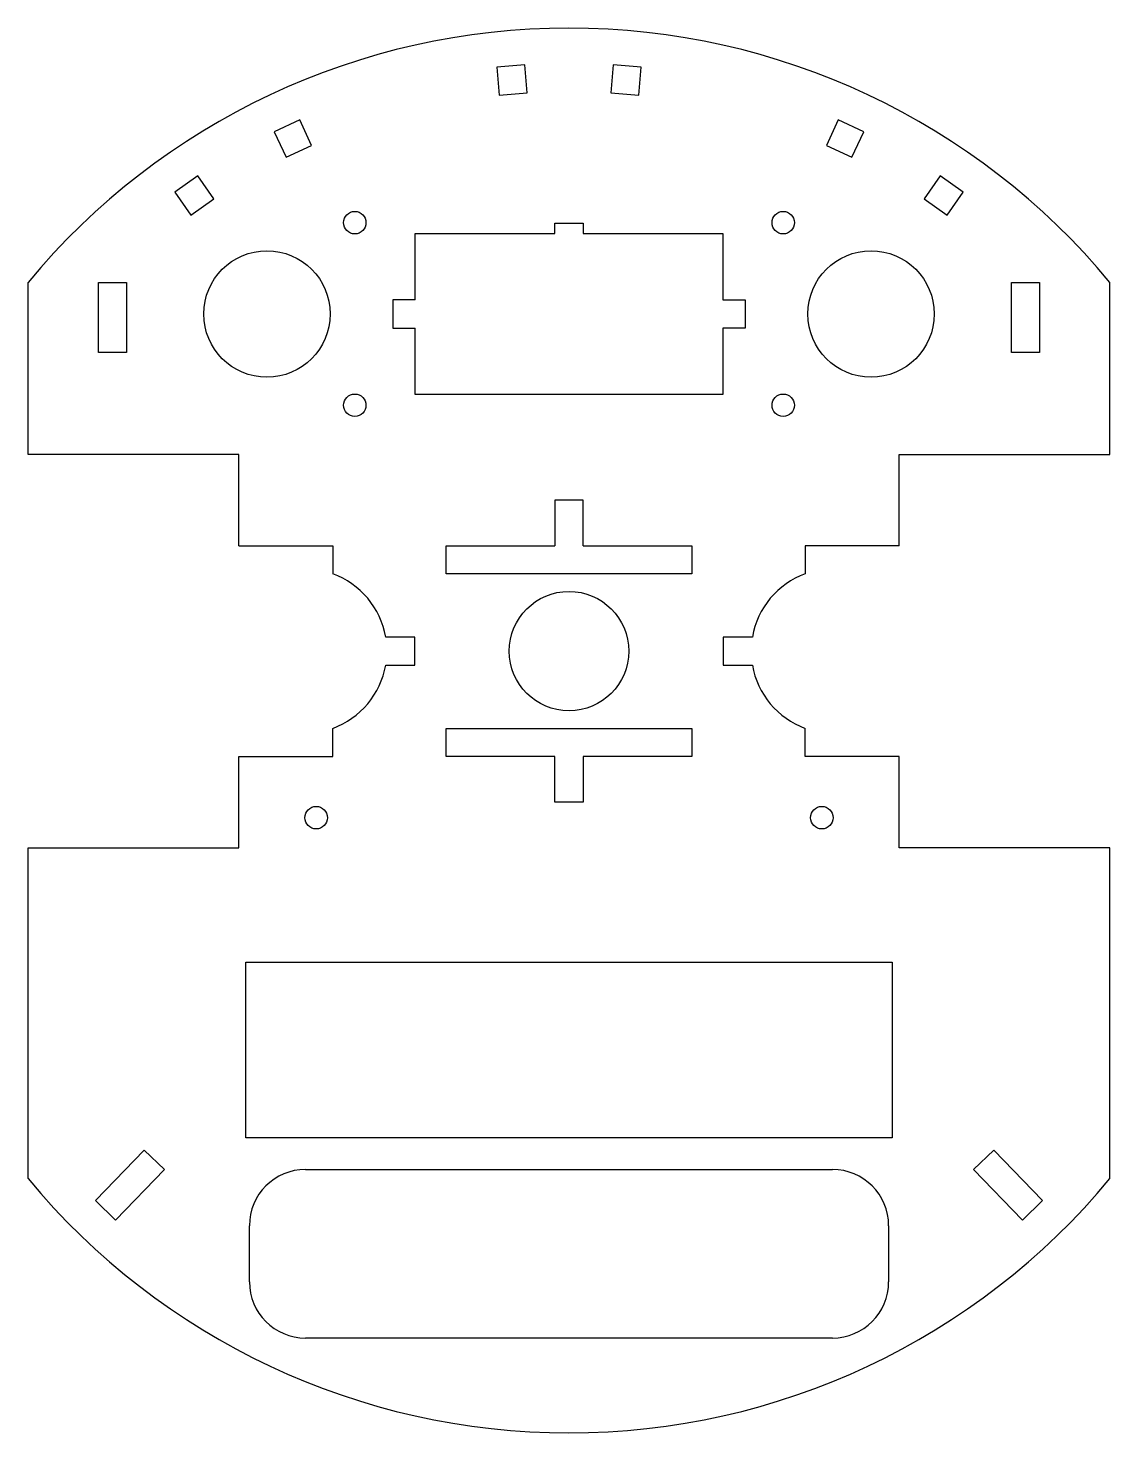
# Model space of a CAD drawing. Header units: millimetres. Extents: x -77 to 77, y -100 to 100.
import ezdxf

# ---------------------------------------------------------------- set-up
doc = ezdxf.new("R2010")
doc.units = ezdxf.units.MM
doc.layers.add('Shape2DView003', color=7, linetype='CONTINUOUS')

msp = doc.modelspace()

# ---------------------------------------------------------------- linework, layer by layer
at = {"layer": 'Shape2DView003'}
for p, q in [((-6.28557, 94.7918), (-10.2703, 94.4432)), ((-10.2703, 94.4432), (-9.92173, 90.4584)), ((-5.93695, 90.8071), (-6.28557, 94.7918)), ((6.28557, 94.7918), (5.93695, 90.8071)), ((10.2703, 94.4432), (6.28557, 94.7918)), ((9.92173, 90.4584), (10.2703, 94.4432)), ((-9.92173, 90.4584), (-5.93695, 90.8071)), ((5.93695, 90.8071), (9.92173, 90.4584)), ((-38.3272, 86.9254), (-41.9525, 85.2349)), ((-36.6367, 83.3002), (-38.3272, 86.9254)), ((38.3272, 86.9254), (36.6367, 83.3002)), ((41.9525, 85.2349), (38.3272, 86.9254)), ((-41.9525, 85.2349), (-40.262, 81.6097)), ((40.262, 81.6097), (41.9525, 85.2349)), ((-40.262, 81.6097), (-36.6367, 83.3002)), ((36.6367, 83.3002), (40.262, 81.6097)), ((-52.8394, 78.9493), (-56.116, 76.655)), ((-50.5451, 75.6727), (-52.8394, 78.9493)), ((52.8394, 78.9493), (50.5451, 75.6727)), ((56.116, 76.655), (52.8394, 78.9493)), ((-56.116, 76.655), (-53.8217, 73.3784)), ((53.8217, 73.3784), (56.116, 76.655)), ((-53.8217, 73.3784), (-50.5451, 75.6727)), ((50.5451, 75.6727), (53.8217, 73.3784)), ((-2, 70.75), (-2, 72.25)), ((-2, 72.25), (2, 72.25)), ((2, 72.25), (2, 70.75)), ((-21.9, 61.3), (-21.9, 70.75)), ((-21.9, 70.75), (-2, 70.75)), ((2, 70.75), (21.9, 70.75)), ((21.9, 70.75), (21.9, 61.3)), ((-77, 39.3044), (-77, 63.8044)), ((-67, 53.8044), (-67, 63.8044)), ((-67, 63.8044), (-63, 63.8044)), ((-63, 63.8044), (-63, 53.8044)), ((63, 53.8044), (63, 63.8044)), ((63, 63.8044), (67, 63.8044)), ((67, 63.8044), (67, 53.8044)), ((77, 39.3044), (77, 63.8044)), ((-21.9, 61.3), (-25.1, 61.3)), ((-25.1, 61.3), (-25.1, 57.3)), ((21.9, 61.3), (25.1, 61.3)), ((25.1, 61.3), (25.1, 57.3)), ((-25.1, 57.3), (-21.9, 57.3)), ((-21.9, 47.85), (-21.9, 57.3)), ((21.9, 57.3), (21.9, 47.85)), ((25.1, 57.3), (21.9, 57.3)), ((-63, 53.8044), (-67, 53.8044)), ((67, 53.8044), (63, 53.8044)), ((21.9, 47.85), (-21.9, 47.85)), ((-47, 39.3044), (-77, 39.3044)), ((-47, 26.3044), (-47, 39.3044)), ((47, 26.3044), (47, 39.3044)), ((47, 39.3044), (77, 39.3044)), ((2, 32.8), (-2, 32.8)), ((-2, 32.8), (-2, 26.3)), ((2, 26.3), (2, 32.8)), ((-47, 26.3044), (-33.64, 26.3044)), ((-33.64, 26.3044), (-33.64, 22.3044)), ((-17.5, 22.3), (-17.5, 26.3)), ((-17.5, 26.3), (-2, 26.3)), ((2, 26.3), (17.5, 26.3)), ((17.5, 26.3), (17.5, 22.3)), ((47, 26.3044), (33.64, 26.3044)), ((33.64, 26.3044), (33.64, 22.3044)), ((17.5, 22.3), (-17.5, 22.3)), ((-21.9262, 13.3044), (-26.0984, 13.3044)), ((-21.9262, 9.30439), (-21.9262, 13.3044)), ((26.0984, 13.3044), (21.9262, 13.3044)), ((21.9262, 13.3044), (21.9262, 9.30439)), ((-26.0984, 9.30439), (-21.9262, 9.30439)), ((21.9262, 9.30439), (26.0984, 9.30439)), ((-33.64, -3.69561), (-33.64, 0.30439)), ((-17.5, -3.7), (-17.5, 0.3)), ((-17.5, 0.3), (17.5, 0.3)), ((17.5, 0.3), (17.5, -3.7)), ((33.64, -3.69561), (33.64, 0.30439)), ((-47, -3.69561), (-33.64, -3.69561)), ((-47, -16.6956), (-47, -3.69561)), ((-2, -3.7), (-17.5, -3.7)), ((-2, -10.2), (-2, -3.7)), ((17.5, -3.7), (2, -3.7)), ((2, -3.7), (2, -10.2)), ((47, -3.69561), (33.64, -3.69561)), ((47, -16.6956), (47, -3.69561)), ((2, -10.2), (-2, -10.2)), ((-77, -63.8044), (-77, -16.6956)), ((-77, -16.6956), (-47, -16.6956)), ((77, -16.6956), (47, -16.6956)), ((77, -63.8044), (77, -16.6956)), ((-46, -58), (-46, -33)), ((-46, -33), (46, -33)), ((46, -33), (46, -58)), ((46, -58), (-46, -58)), ((-60.47, -59.7394), (-67.4166, -66.9328)), ((-57.5927, -62.5181), (-60.47, -59.7394)), ((57.5927, -62.5181), (60.47, -59.7394)), ((60.47, -59.7394), (67.4166, -66.9328)), ((-64.5392, -69.7115), (-57.5927, -62.5181)), ((-37.5, -62.5), (37.5, -62.5)), ((64.5392, -69.7115), (57.5927, -62.5181)), ((-67.4166, -66.9328), (-64.5392, -69.7115)), ((67.4166, -66.9328), (64.5392, -69.7115)), ((-45.5, -78.5), (-45.5, -70.5)), ((45.5, -70.5), (45.5, -78.5)), ((37.5, -86.5), (-37.5, -86.5))]:
    msp.add_line(p, q, dxfattribs=at)
for centre, radius in [((-30.5, 72.3), 1.6), ((30.5, 72.3), 1.6), ((-43, 59.3), 9), ((43, 59.3), 9), ((-30.5, 46.3), 1.6), ((30.5, 46.3), 1.6), ((0, 11.3), 8.5), ((-36, -12.41), 1.6), ((36, -12.41), 1.6)]:
    msp.add_circle(centre, radius, dxfattribs=at)
for centre, radius, start, end in [((0, 0), 100, 39.6461, 140.354), ((-37.6262, 11.3044), 11.7, 9.84249, 70.0803), ((37.6262, 11.3044), 11.7, 109.92, 170.158), ((-37.6262, 11.3044), 11.7, -70.0803, -9.84249), ((37.6262, 11.3044), 11.7, -170.158, -109.92), ((0, 0), 100, -140.354, -39.6461), ((-37.5, -70.5), 8, 90, 180), ((37.5, -70.5), 8, 0, 90), ((-37.5, -78.5), 8, 180, -90), ((37.5, -78.5), 8, -90, 0)]:
    msp.add_arc(centre, radius, start, end, dxfattribs=at)

doc.saveas('drawing.dxf')
